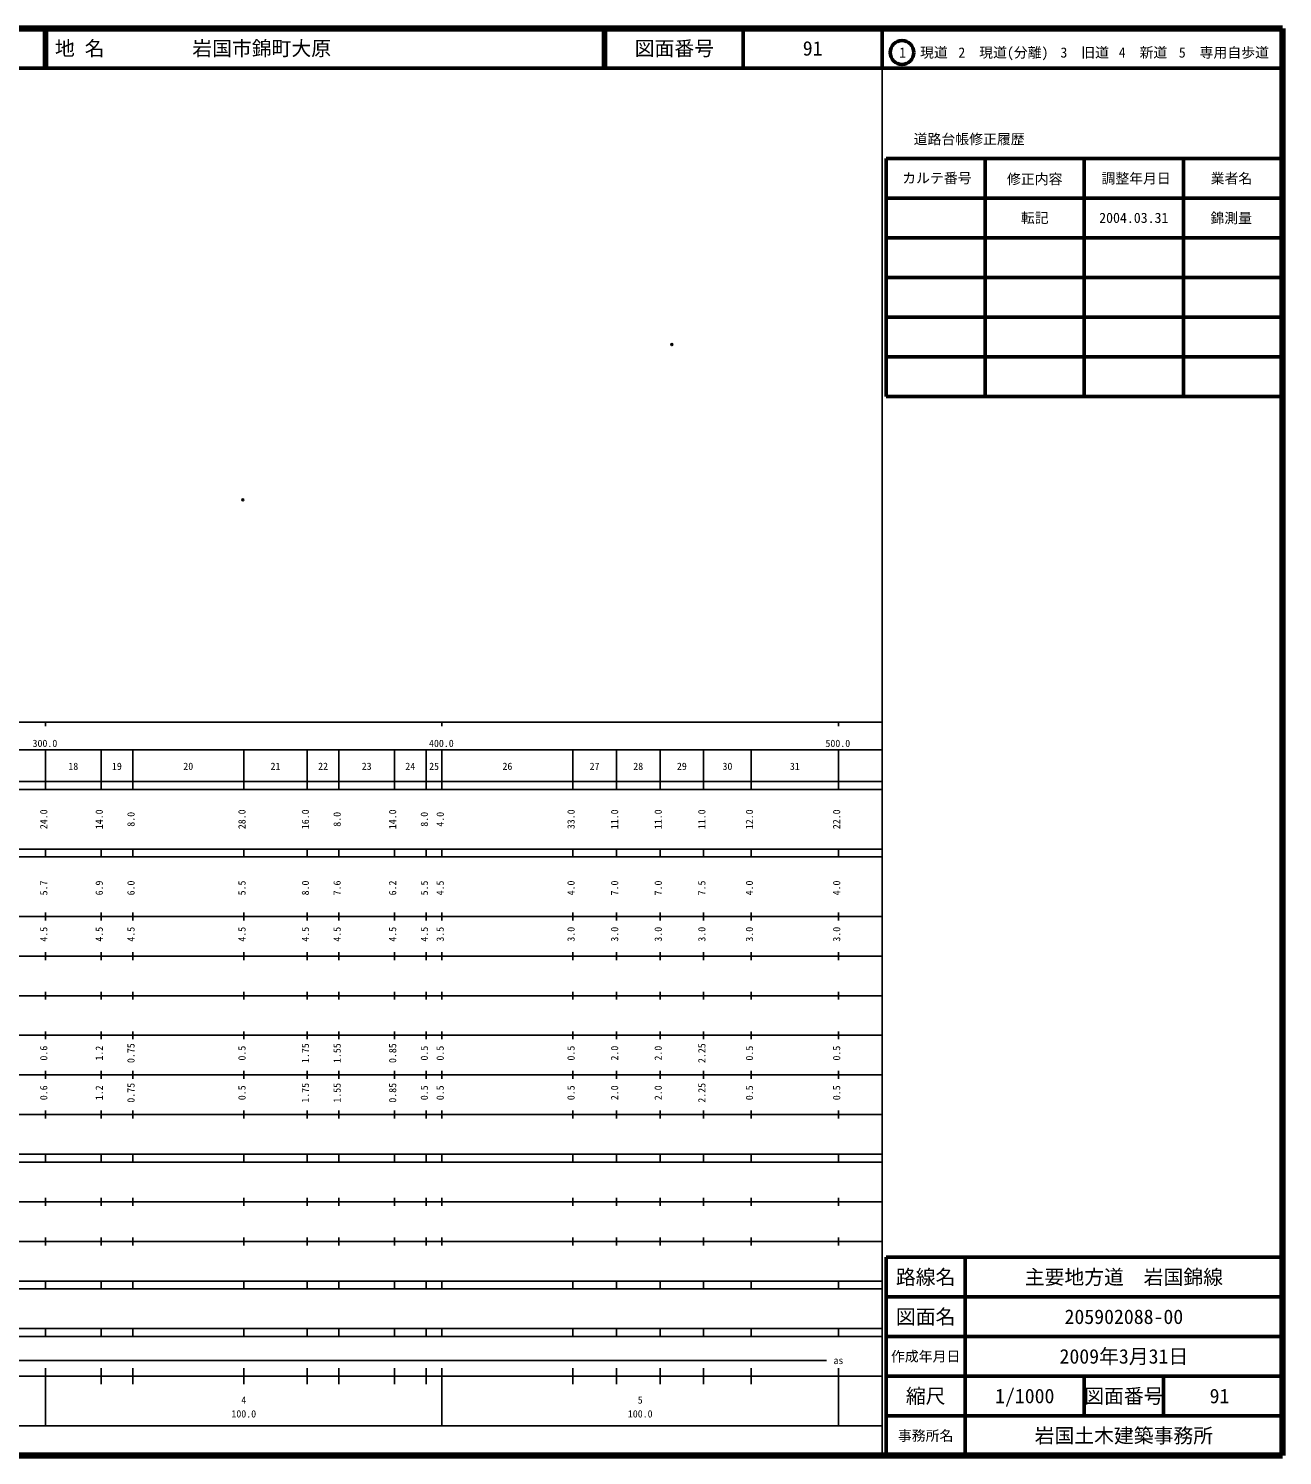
# Model space of a CAD drawing. Units: millimetres on the paper. Extents: x 40 to 680, y 20 to 380.
# Drawn here: x 363.7 to 680, y 20 to 380 of the extents above; entities that cross this region are included whole.
import ezdxf
from ezdxf.enums import TextEntityAlignment as Align

# ---------------------------------------------------------------- set-up
doc = ezdxf.new("R2010")
doc.units = ezdxf.units.MM
doc.header["$PDMODE"] = 32
doc.header["$PDSIZE"] = 0.5
doc.layers.add('M-OTRS', color=6, linetype='Continuous')
doc.layers.add('M-TTL-TXT', color=7, linetype='Continuous')
for name, color, linetype, lineweight in [('M-TTL', 2, 'Continuous', 140), ('M-TTL-BAND', 7, 'Continuous', 25), ('M-TTL-FRAM', 2, 'Continuous', 50), ('M-TTL-LINE', 7, 'Continuous', 50)]:
    doc.layers.add(name, color=color, linetype=linetype, lineweight=lineweight)
doc.styles.add('ＭＳ ゴシック', font='')
doc.styles.get('ＭＳ ゴシック').set_extended_font_data('MS Gothic')

msp = doc.modelspace()

# ---------------------------------------------------------------- linework, layer by layer
at = {"layer": 'M-OTRS'}
for p in [(525.978, 300.263), (417.748, 261.07)]:
    msp.add_point(p, dxfattribs=at)
at = {"layer": 'M-TTL'}
for p, q in [((680, 380), (40, 380)), ((680, 20), (680, 380)), ((40, 20), (680, 20))]:
    msp.add_line(p, q, dxfattribs=at)
at = {"layer": 'M-TTL-BAND'}
for p, q in [((579, 20), (579, 370)), ((40, 205), (579, 205)), ((368, 205), (368, 204)), ((468, 205), (468, 204)), ((568, 205), (568, 204)), ((68, 198), (579, 198)), ((368, 188), (368, 198)), ((382, 188), (382, 198)), ((390, 188), (390, 198)), ((418, 188), (418, 198)), ((434, 188), (434, 198)), ((442, 188), (442, 198)), ((456, 188), (456, 198)), ((464, 188), (464, 198)), ((468, 188), (468, 198)), ((501, 188), (501, 198)), ((512, 188), (512, 198)), ((523, 188), (523, 198)), ((534, 188), (534, 198)), ((546, 188), (546, 198)), ((568, 188), (568, 198)), ((40, 190), (579, 190)), ((40, 188), (579, 188)), ((40, 173), (579, 173)), ((368, 171), (368, 173)), ((382, 171), (382, 173)), ((390, 171), (390, 173)), ((418, 171), (418, 173)), ((434, 171), (434, 173)), ((442, 171), (442, 173)), ((456, 171), (456, 173)), ((464, 171), (464, 173)), ((468, 171), (468, 173)), ((501, 171), (501, 173)), ((512, 171), (512, 173)), ((523, 171), (523, 173)), ((534, 171), (534, 173)), ((546, 171), (546, 173)), ((568, 171), (568, 173)), ((40, 171), (579, 171)), ((40, 156), (579, 156)), ((368, 155), (368, 157)), ((382, 155), (382, 157)), ((390, 155), (390, 157)), ((418, 155), (418, 157)), ((434, 155), (434, 157)), ((442, 155), (442, 157)), ((456, 155), (456, 157)), ((464, 155), (464, 157)), ((468, 155), (468, 157)), ((501, 155), (501, 157)), ((512, 155), (512, 157)), ((523, 155), (523, 157)), ((534, 155), (534, 157)), ((546, 155), (546, 157)), ((568, 155), (568, 157)), ((46, 146), (579, 146)), ((368, 145), (368, 147)), ((382, 145), (382, 147)), ((390, 145), (390, 147)), ((418, 145), (418, 147)), ((434, 145), (434, 147)), ((442, 145), (442, 147)), ((456, 145), (456, 147)), ((464, 145), (464, 147)), ((468, 145), (468, 147)), ((501, 145), (501, 147)), ((512, 145), (512, 147)), ((523, 145), (523, 147)), ((534, 145), (534, 147)), ((546, 145), (546, 147)), ((568, 145), (568, 147)), ((368, 135), (368, 137)), ((382, 135), (382, 137)), ((390, 135), (390, 137)), ((418, 135), (418, 137)), ((434, 135), (434, 137)), ((442, 135), (442, 137)), ((456, 135), (456, 137)), ((464, 135), (464, 137)), ((468, 135), (468, 137)), ((501, 135), (501, 137)), ((512, 135), (512, 137)), ((523, 135), (523, 137)), ((534, 135), (534, 137)), ((546, 135), (546, 137)), ((568, 135), (568, 137)), ((52, 136), (579, 136)), ((46, 126), (579, 126)), ((368, 125), (368, 127)), ((382, 125), (382, 127)), ((390, 125), (390, 127)), ((418, 125), (418, 127)), ((434, 125), (434, 127)), ((442, 125), (442, 127)), ((456, 125), (456, 127)), ((464, 125), (464, 127)), ((468, 125), (468, 127)), ((501, 125), (501, 127)), ((512, 125), (512, 127)), ((523, 125), (523, 127)), ((534, 125), (534, 127)), ((546, 125), (546, 127)), ((568, 125), (568, 127)), ((52, 116), (579, 116)), ((368, 115), (368, 117)), ((382, 115), (382, 117)), ((390, 115), (390, 117)), ((418, 115), (418, 117)), ((434, 115), (434, 117)), ((442, 115), (442, 117)), ((456, 115), (456, 117)), ((464, 115), (464, 117)), ((468, 115), (468, 117)), ((501, 115), (501, 117)), ((512, 115), (512, 117)), ((523, 115), (523, 117)), ((534, 115), (534, 117)), ((546, 115), (546, 117)), ((568, 115), (568, 117)), ((46, 106), (579, 106)), ((368, 105), (368, 107)), ((382, 105), (382, 107)), ((390, 105), (390, 107)), ((418, 105), (418, 107)), ((434, 105), (434, 107)), ((442, 105), (442, 107)), ((456, 105), (456, 107)), ((464, 105), (464, 107)), ((468, 105), (468, 107)), ((501, 105), (501, 107)), ((512, 105), (512, 107)), ((523, 105), (523, 107)), ((534, 105), (534, 107)), ((546, 105), (546, 107)), ((568, 105), (568, 107)), ((40, 96), (579, 96)), ((40, 94), (579, 94)), ((368, 94), (368, 96)), ((382, 94), (382, 96)), ((390, 94), (390, 96)), ((418, 94), (418, 96)), ((434, 94), (434, 96)), ((442, 94), (442, 96)), ((456, 94), (456, 96)), ((464, 94), (464, 96)), ((468, 94), (468, 96)), ((501, 94), (501, 96)), ((512, 94), (512, 96)), ((523, 94), (523, 96)), ((534, 94), (534, 96)), ((546, 94), (546, 96)), ((568, 94), (568, 96)), ((49, 84), (579, 84)), ((368, 83), (368, 85)), ((382, 83), (382, 85)), ((390, 83), (390, 85)), ((418, 83), (418, 85)), ((434, 83), (434, 85)), ((442, 83), (442, 85)), ((456, 83), (456, 85)), ((464, 83), (464, 85)), ((468, 83), (468, 85)), ((501, 83), (501, 85)), ((512, 83), (512, 85)), ((523, 83), (523, 85)), ((534, 83), (534, 85)), ((546, 83), (546, 85)), ((568, 83), (568, 85)), ((40, 74), (579, 74)), ((368, 73), (368, 75)), ((382, 73), (382, 75)), ((390, 73), (390, 75)), ((418, 73), (418, 75)), ((434, 73), (434, 75)), ((442, 73), (442, 75)), ((456, 73), (456, 75)), ((464, 73), (464, 75)), ((468, 73), (468, 75)), ((501, 73), (501, 75)), ((512, 73), (512, 75)), ((523, 73), (523, 75)), ((534, 73), (534, 75)), ((546, 73), (546, 75)), ((568, 73), (568, 75)), ((40, 64), (579, 64)), ((40, 62), (579, 62)), ((368, 62), (368, 64)), ((382, 62), (382, 64)), ((390, 62), (390, 64)), ((418, 62), (418, 64)), ((434, 62), (434, 64)), ((442, 62), (442, 64)), ((456, 62), (456, 64)), ((464, 62), (464, 64)), ((468, 62), (468, 64)), ((501, 62), (501, 64)), ((512, 62), (512, 64)), ((523, 62), (523, 64)), ((534, 62), (534, 64)), ((546, 62), (546, 64)), ((568, 62), (568, 64)), ((40, 52), (579, 52)), ((368, 50), (368, 52)), ((382, 50), (382, 52)), ((390, 50), (390, 52)), ((418, 50), (418, 52)), ((434, 50), (434, 52)), ((442, 50), (442, 52)), ((456, 50), (456, 52)), ((464, 50), (464, 52)), ((468, 50), (468, 52)), ((501, 50), (501, 52)), ((512, 50), (512, 52)), ((523, 50), (523, 52)), ((534, 50), (534, 52)), ((546, 50), (546, 52)), ((568, 50), (568, 52)), ((40, 50), (579, 50)), ((71, 44), (565, 44)), ((40, 40), (579, 40)), ((368, 27.5), (368, 42)), ((382, 38), (382, 42)), ((390, 38), (390, 42)), ((418, 38), (418, 42)), ((434, 38), (434, 42)), ((442, 38), (442, 42)), ((456, 38), (456, 42)), ((464, 38), (464, 42)), ((468, 27.5), (468, 42)), ((501, 38), (501, 42)), ((512, 38), (512, 42)), ((523, 38), (523, 42)), ((534, 38), (534, 42)), ((546, 38), (546, 42)), ((568, 27.5), (568, 42)), ((68, 27.5), (579, 27.5))]:
    msp.add_line(p, q, dxfattribs=at)
at = {"layer": 'M-TTL-FRAM'}
for p, q in [((580, 347.197), (580, 287.197)), ((580, 347.197), (680, 347.197)), ((580, 287.197), (680, 287.197)), ((680, 70), (580, 70)), ((580, 70), (580, 20))]:
    msp.add_line(p, q, dxfattribs=at)
at = {"layer": 'M-TTL-LINE'}
for p, q in [((367.75, 380), (367.75, 370)), ((368.25, 380), (368.25, 370)), ((508.747, 380), (508.747, 370)), ((509.247, 380), (509.247, 370)), ((543.997, 380), (543.997, 370)), ((579, 380), (579, 370)), ((40, 370), (680, 370)), ((605, 347.197), (605, 287.197)), ((630, 347.197), (630, 287.197)), ((655, 347.197), (655, 287.197)), ((580, 337.197), (680, 337.197)), ((580, 327.197), (680, 327.197)), ((580, 317.197), (680, 317.197)), ((580, 307.197), (680, 307.197)), ((580, 297.197), (680, 297.197)), ((600, 70), (600, 20)), ((680, 60), (580, 60)), ((680, 50), (580, 50)), ((680, 40), (580, 40)), ((630, 40), (630, 30)), ((650, 40), (650, 30)), ((680, 30), (580, 30))]:
    msp.add_line(p, q, dxfattribs=at)
msp.add_circle((584.031, 373.958), 3, dxfattribs=at)

# ---------------------------------------------------------------- texts
at = {"layer": 'M-TTL-BAND', "style": 'ＭＳ ゴシック'}
for s, p in [('300.0', (367.844, 198.195)), ('400.0', (467.844, 198.195)), ('500.0', (567.844, 198.195)), ('18', (375, 192.405)), ('19', (386, 192.405)), ('20', (404, 192.405)), ('21', (426, 192.405)), ('22', (438, 192.405)), ('23', (449, 192.405)), ('24', (460, 192.405)), ('25', (466, 192.405)), ('26', (484.5, 192.405)), ('27', (506.5, 192.405)), ('28', (517.5, 192.405)), ('29', (528.5, 192.405)), ('30', (540, 192.405)), ('31', (557, 192.405)), ('as', (568, 42.5)), ('4', (418, 32.523)), ('5', (518, 32.523)), ('100.0', (418, 29.033)), ('100.0', (518, 29.033))]:
    msp.add_text(s, height=1.833, dxfattribs=at).set_placement(p, align=Align.BOTTOM_CENTER)
for s, p in [('24.0', (369, 180.5)), ('14.0', (383, 180.5)), ('8.0', (391, 180.5)), ('28.0', (419, 180.5)), ('16.0', (435, 180.5)), ('8.0', (443, 180.5)), ('14.0', (457, 180.5)), ('8.0', (465, 180.5)), ('4.0', (469, 180.5)), ('33.0', (502, 180.5)), ('11.0', (513, 180.5)), ('11.0', (524, 180.5)), ('11.0', (535, 180.5)), ('12.0', (547, 180.5)), ('22.0', (569, 180.5)), ('5.7', (369, 163.174)), ('6.9', (383, 163.174)), ('6.0', (391, 163.174)), ('5.5', (419, 163.174)), ('8.0', (435, 163.174)), ('7.6', (443, 163.174)), ('6.2', (457, 163.174)), ('5.5', (465, 163.174)), ('4.5', (469, 163.174)), ('4.0', (502, 163.174)), ('7.0', (513, 163.174)), ('7.0', (524, 163.174)), ('7.5', (535, 163.174)), ('4.0', (547, 163.174)), ('4.0', (569, 163.174)), ('4.5', (369, 151.5)), ('4.5', (383, 151.5)), ('4.5', (391, 151.5)), ('4.5', (419, 151.5)), ('4.5', (435, 151.5)), ('4.5', (443, 151.5)), ('4.5', (457, 151.5)), ('4.5', (465, 151.5)), ('3.5', (469, 151.5)), ('3.0', (502, 151.5)), ('3.0', (513, 151.5)), ('3.0', (524, 151.5)), ('3.0', (535, 151.5)), ('3.0', (547, 151.5)), ('3.0', (569, 151.5)), ('0.6', (369, 121.5)), ('1.2', (383, 121.5)), ('0.75', (391, 121.5)), ('0.5', (419, 121.5)), ('1.75', (435, 121.5)), ('1.55', (443, 121.5)), ('0.85', (457, 121.5)), ('0.5', (465, 121.5)), ('0.5', (469, 121.5)), ('0.5', (502, 121.5)), ('2.0', (513, 121.5)), ('2.0', (524, 121.5)), ('2.25', (535, 121.5)), ('0.5', (547, 121.5)), ('0.5', (569, 121.5)), ('0.6', (369, 111.5)), ('1.2', (383, 111.5)), ('0.75', (391, 111.5)), ('0.5', (419, 111.5)), ('1.75', (435, 111.5)), ('1.55', (443, 111.5)), ('0.85', (457, 111.5)), ('0.5', (465, 111.5)), ('0.5', (469, 111.5)), ('0.5', (502, 111.5)), ('2.0', (513, 111.5)), ('2.0', (524, 111.5)), ('2.25', (535, 111.5)), ('0.5', (547, 111.5)), ('0.5', (569, 111.5))]:
    msp.add_text(s, height=1.833, rotation=90, dxfattribs=at).set_placement(p, align=Align.BOTTOM_CENTER)
at = {"layer": 'M-TTL-TXT', "style": 'ＭＳ ゴシック'}
for s, p in [('地 名', (370.38, 375)), ('岩国市錦町大原', (405.024, 375))]:
    msp.add_text(s, height=3.666, dxfattribs=at).set_placement(p, align=Align.MIDDLE_LEFT)
for s, height, p in [('図面番号', 3.666, (526.622, 375)), ('91', 3.666, (561.497, 375)), ('1\u3000現道', 2.566, (589.448, 373.958)), ('2\u3000現道(分離)', 2.566, (609.619, 373.958)), ('3\u3000旧道', 2.566, (630.121, 373.958)), ('4\u3000新道', 2.566, (644.824, 373.958)), ('5\u3000専用自歩道', 2.566, (665.228, 373.958)), ('道路台帳修正履歴', 2.566, (600.968, 352.113)), ('カルテ番号', 2.566, (592.839, 342.277)), ('修正内容', 2.566, (617.509, 342.023)), ('調整年月日', 2.566, (643.089, 342.197)), ('業者名', 2.566, (667.134, 342.197)), ('転記', 2.566, (617.5, 332.245)), ('2004.03.31', 2.566, (642.5, 332.245)), ('錦測量', 2.566, (667.077, 332.189)), ('路線名', 3.666, (590, 65)), ('路線名', 3.666, (590, 65)), ('主要地方道\u3000岩国錦線', 3.666, (640, 65)), ('図面名', 3.666, (590, 55)), ('図面名', 3.666, (590, 55)), ('205902088-00', 3.666, (640, 55)), ('2009年3月31日', 3.666, (640, 45)), ('作成年月日', 2.566, (590, 45)), ('作成年月日', 2.566, (590, 45)), ('縮尺', 3.666, (590, 35)), ('縮尺', 3.666, (590, 35)), ('1/1000', 3.666, (615, 35)), ('図面番号', 3.666, (640, 35)), ('図面番号', 3.666, (640, 35)), ('91', 3.666, (664.125, 35)), ('事務所名', 2.566, (590, 25)), ('事務所名', 2.566, (590, 25)), ('岩国土木建築事務所', 3.666, (640, 25))]:
    msp.add_text(s, height=height, dxfattribs=at).set_placement(p, align=Align.MIDDLE_CENTER)

doc.saveas('drawing.dxf')
